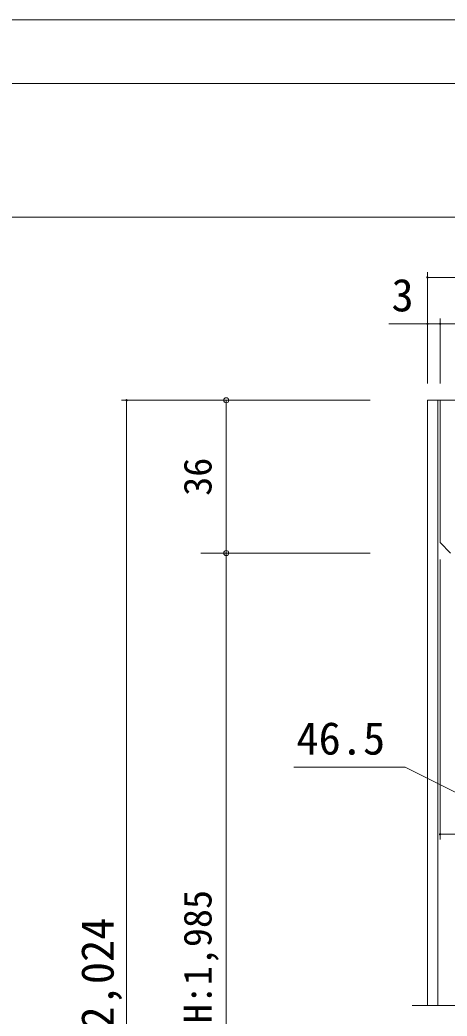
# Model space of a CAD drawing. Units: millimetres on the paper, enlarged 10 times, with parts at other scales. Extents: x -2000 to 2000, y -1385 to 1385.
# Drawn here: x -1439 to -1103, y 602 to 1385 of the extents above; entities that cross this region are included whole.
import ezdxf
from ezdxf.enums import TextEntityAlignment as Align

# ---------------------------------------------------------------- set-up
doc = ezdxf.new("R2010")
doc.units = ezdxf.units.MM
doc.header["$LTSCALE"] = 10
doc.header["$PDMODE"] = 32
doc.header["$PDSIZE"] = 4
doc.linetypes.add('DOUBLE_CHAIN2', pattern=[12.8, 9, -1, 0.6, -0.6, 0.6, -1])
for name, color, linetype, lineweight in [('1-0_H-SYM', 7, 'Continuous', 20), ('1-1_0', 7, 'Continuous', 20), ('2-0_18', 7, 'Continuous', 18)]:
    doc.layers.add(name, color=color, linetype=linetype, lineweight=lineweight)
doc.styles.add('ＭＳ ゴシック', font='')
doc.styles.get('ＭＳ ゴシック').set_extended_font_data('MS Gothic')

msp = doc.modelspace()

# ---------------------------------------------------------------- linework, layer by layer
at = {"layer": '1-0_H-SYM'}
for p, q in [((-1950, 1335), (380, 1335)), ((-1950, 1335), (380, 1335)), ((-1950, 1230), (380, 1230)), ((-1950, 1230), (380, 1230))]:
    msp.add_line(p, q, dxfattribs=at)
at = {"layer": '1-1_0'}
for p, q in [((-1950, 1335), (380, 1335)), ((-1950, 1230), (380, 1230))]:
    msp.add_line(p, q, dxfattribs=at)
msp.add_lwpolyline([(2000, -1385), (2000, 1385), (-2000, 1385), (-2000, -1385)], dxfattribs=at)
at = {"layer": '2-0_18', "color": 4, "lineweight": 9}
for p, q in [((-1118.44, 1150.36), (-1118.44, 1186.9)), ((-1118.44, 1150.36), (-1118.44, 1186.9)), ((-1118.44, 1182.73), (-545.11, 1182.73)), ((-1118.44, 1099.44), (-1118.44, 1150.36)), ((-1108.44, 1099.44), (-1108.44, 1150.36)), ((-1108.44, 1099.44), (-1108.44, 1150.36)), ((-1108.44, 1146.2), (-555.11, 1146.2)), ((-1163.44, 1086.11), (-1359.02, 1086.11)), ((-1354.86, 1086.11), (-1354.86, 142.29)), ((-1296.52, 1086.11), (-1163.44, 1086.11)), ((-1276.52, 1086.11), (-1276.52, 966.11)), ((-1296.52, 966.11), (-1163.44, 966.11)), ((-1276.52, 966.11), (-1276.52, 152.29)), ((-1108.44, 961.11), (-1108.44, 740.94)), ((-1135.75, 797.93), (-1223.47, 797.93)), ((-1030.94, 745.11), (-1135.75, 797.93)), ((-953.44, 745.11), (-1108.44, 745.11))]:
    msp.add_line(p, q, dxfattribs=at)
at = {"layer": '2-0_18', "lineweight": 20}
for p, q in [((-1118.44, 1086.11), (-1108.44, 1086.11)), ((-1118.44, 1086.11), (-1118.44, 610.62)), ((-1110.11, 1086.11), (-1110.11, 610.62))]:
    msp.add_line(p, q, dxfattribs=at)
at = {"layer": '2-0_18', "linetype": 'DOUBLE_CHAIN2', "lineweight": 20}
msp.add_line((-528.44, 610.62), (-1135.11, 610.62), dxfattribs=at)
at = {"layer": '2-0_18', "color": 4, "lineweight": 9}
msp.add_lwpolyline([(-1108.44, 1146.2), (-1118.44, 1146.2), (-1148.72, 1146.2)], dxfattribs=at)
at = {"layer": '2-0_18', "lineweight": 20}
msp.add_lwpolyline([(-555.11, 974.44), (-555.11, 1086.11), (-1108.44, 1086.11), (-1108.44, 974.44), (-1100.11, 966.11)], dxfattribs=at)
at = {"layer": '2-0_18', "color": 4, "lineweight": 9}
for centre, start, end in [((-1118.44, 1182.73), 0, 180), ((-1118.44, 1182.73), 0, 180), ((-1118.44, 1182.73), 180, 0), ((-1118.44, 1182.73), 180, 0), ((-1118.44, 1146.2), 0, 180), ((-1118.44, 1146.2), 180, 0), ((-1108.44, 1146.2), 0, 180), ((-1108.44, 1146.2), 0, 180), ((-1108.44, 1146.2), 180, 0), ((-1108.44, 1146.2), 180, 0), ((-1354.86, 1086.11), 90, 270), ((-1354.86, 1086.11), 270, 90), ((-1108.44, 745.11), 0, 180), ((-1108.44, 745.11), 180, 0)]:
    msp.add_arc(centre, 0.521, start, end, dxfattribs=at)
at = {"layer": '2-0_18', "color": 4}
for p in [(-1276.52, 1086.11), (-1276.52, 966.11)]:
    msp.add_point(p, dxfattribs=at)

# ---------------------------------------------------------------- texts
at = {"layer": '2-0_18', "style": 'ＭＳ ゴシック'}
for s, p in [('3', (-1146.64, 1148.28)), ('46.5', (-1221.39, 800.02))]:
    msp.add_text(s, height=25.66, dxfattribs=at).set_placement(p, align=Align.BOTTOM_LEFT)
for s, height, p in [('36', 21.99, (-1281.52, 1011.11)), ('枠内IH:1,985', 21.99, (-1281.52, 521.7)), ('枠外H:2,024', 25.66, (-1357.36, 487.53))]:
    msp.add_text(s, height=height, rotation=90, dxfattribs=at).set_placement(p, align=Align.BOTTOM_LEFT)

doc.saveas('drawing.dxf')
